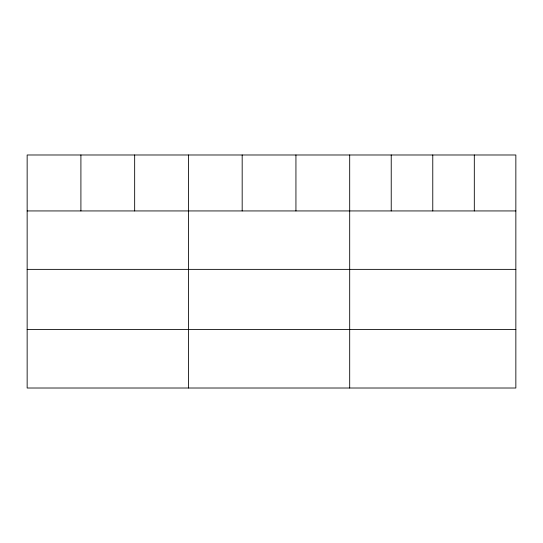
<?xml version="1.0" encoding="UTF-8"?>
<svg xmlns="http://www.w3.org/2000/svg" width="543" height="543" viewBox="0 0 543 543"><rect width="100%" height="100%" fill="white"/><g stroke="black" fill="none" stroke-linecap="round" stroke-linejoin="round"><path stroke-width="0.81" d="M515.85 210.935L515.85 388.014L27.15 388.014L27.15 154.986L515.85 154.986L515.85 210.935L27.15 210.935M27.15 269.369L515.85 269.369M27.15 329.581L515.85 329.581M474.31 154.986L474.31 210.935M432.771 154.986L432.771 210.935M391.231 154.986L391.231 210.935M349.692 154.986L349.692 388.014M295.935 154.986L295.935 210.935M242.178 154.986L242.178 210.935M188.421 154.986L188.421 388.014M134.664 154.986L134.664 210.935M80.907 154.986L80.907 210.935"/></g></svg>
